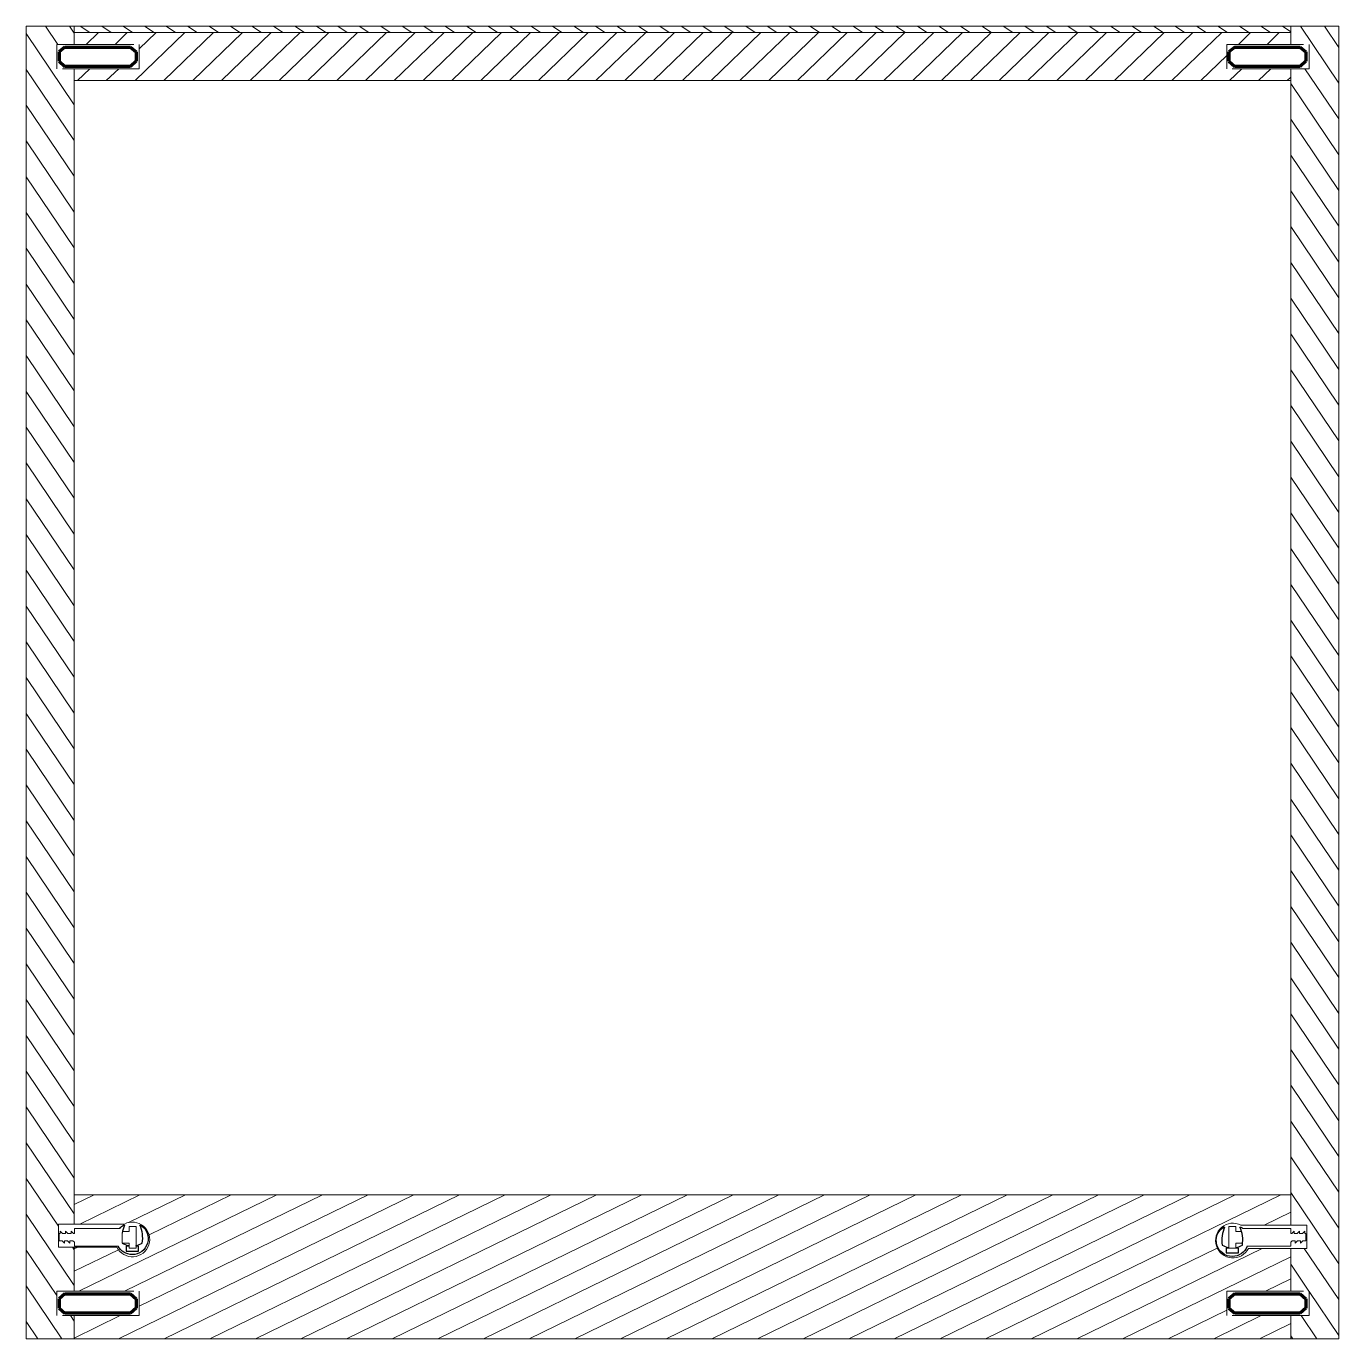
# Model space of a CAD drawing. Header units: millimetres. Extents: x 46 to 893, y 206 to 662.
# Drawn here: x 140.76 to 181.76, y 406.62 to 447.62 of the extents above; entities that cross this region are included whole.
import ezdxf

# ---------------------------------------------------------------- set-up
doc = ezdxf.new("R2010")
doc.units = ezdxf.units.MM
doc.header["$MEASUREMENT"] = 0
doc.linetypes.add('ACAD_ISO02W100', pattern=[15, 12, -3])
doc.linetypes.add('ACAD_ISO04W100', pattern=[30, 24, -3, 0, -3])
for name, color, linetype, lineweight in [('pareti sezionate', 7, 'Continuous', 18), ('retini', 11, 'Continuous', 18), ('riquadro viti', 2, 'Continuous', 18), ('viti e cerniere', 4, 'Continuous', 13)]:
    doc.layers.add(name, color=color, linetype=linetype, lineweight=lineweight)
doc.layers.add('viti sottili', color=4, linetype='Continuous')

msp = doc.modelspace()

# ---------------------------------------------------------------- hatches: boundary and pattern name
at = {"layer": 'retini'}
h = msp.add_hatch(dxfattribs=at)
h.set_pattern_fill('ANSI31', color=256, scale=5, angle=259)
h.paths.add_polyline_path([(142.262, 446.294), (141.719, 446.294), (141.719, 447.054), (142.262, 447.054), (142.262, 447.621), (140.762, 447.621), (140.762, 406.621), (142.262, 406.621), (142.262, 407.344), (141.719, 407.344), (141.719, 408.105), (142.262, 408.105), (142.262, 409.479), (141.768, 409.479), (141.768, 410.205), (142.262, 410.205)])
h.paths.add_polyline_path([(181.762, 447.621), (180.262, 447.621), (180.262, 447.054), (180.836, 447.054), (180.836, 446.663), (180.836, 446.294), (180.262, 446.294), (180.262, 410.17), (180.738, 410.17), (180.763, 410.17), (180.763, 409.444), (180.262, 409.444), (180.262, 408.105), (180.836, 408.105), (180.836, 407.713), (180.836, 407.344), (180.262, 407.344), (180.262, 406.621), (181.762, 406.621)])
h = msp.add_hatch(dxfattribs=at)
h.set_pattern_fill('ANSI31', color=256, scale=3, angle=101)
h.paths.add_polyline_path([(180.262, 447.621), (142.262, 447.621), (142.262, 447.421), (180.262, 447.421)])
h = msp.add_hatch(dxfattribs=at)
h.set_pattern_fill('ANSI31', color=256, scale=5, angle=179)
h.paths.add_polyline_path([(178.262, 447.054), (180.262, 447.054), (180.262, 447.421), (142.262, 447.421), (142.262, 447.054), (144.294, 447.054), (144.294, 446.663), (144.294, 446.294), (142.262, 446.294), (142.262, 445.921), (180.262, 445.921), (180.262, 446.294), (178.262, 446.294)])
h = msp.add_hatch(dxfattribs=at)
h.set_pattern_fill('ANSI31', color=256, scale=5, angle=161)
h.paths.add_polyline_path([(180.262, 409.444), (178.94, 409.444, -2.428654), (178.703, 410.17), (180.262, 410.17), (180.262, 411.121), (142.262, 411.121), (142.262, 410.205), (143.828, 410.205, -2.428654), (143.591, 409.479), (142.262, 409.479), (142.262, 408.105), (144.294, 408.105), (144.294, 407.713), (144.294, 407.344), (142.262, 407.344), (142.262, 406.621), (180.262, 406.621), (180.262, 407.344), (178.262, 407.344), (178.262, 408.105), (180.262, 408.105)])

# ---------------------------------------------------------------- linework, layer by layer
at = {"layer": 'pareti sezionate'}
for p, q in [((140.762, 447.621), (140.762, 406.621)), ((142.262, 447.621), (142.262, 447.054)), ((142.262, 447.621), (180.262, 447.621)), ((142.262, 447.421), (180.262, 447.421)), ((180.262, 447.621), (180.262, 447.054)), ((181.762, 447.621), (181.762, 406.621)), ((142.262, 446.294), (142.262, 410.205)), ((180.262, 446.294), (180.262, 410.17)), ((142.262, 445.921), (180.262, 445.921)), ((142.262, 411.121), (180.262, 411.121)), ((180.262, 410.064), (180.262, 409.908)), ((180.262, 409.636), (180.262, 409.514)), ((142.262, 409.479), (142.262, 408.105)), ((180.262, 409.444), (180.262, 408.105)), ((142.262, 407.344), (142.262, 406.621)), ((180.262, 407.344), (180.262, 406.621)), ((140.762, 406.621), (181.762, 406.621))]:
    msp.add_line(p, q, dxfattribs=at)
at = {"layer": 'pareti sezionate', "linetype": 'ACAD_ISO04W100'}
for p, q in [((140.762, 447.621), (142.262, 447.621)), ((181.762, 447.621), (180.262, 447.621))]:
    msp.add_line(p, q, dxfattribs=at)
at = {"layer": 'riquadro viti', "linetype": 'ACAD_ISO02W100', "ltscale": 0.2}
for points in [[(141.719, 447.054), (144.294, 447.054), (144.294, 446.663), (144.294, 446.294), (141.719, 446.294)], [(178.262, 447.054), (180.836, 447.054), (180.836, 446.663), (180.836, 446.294), (178.262, 446.294)], [(141.719, 408.105), (144.294, 408.105), (144.294, 407.713), (144.294, 407.344), (141.719, 407.344)], [(178.262, 408.105), (180.836, 408.105), (180.836, 407.713), (180.836, 407.344), (178.262, 407.344)]]:
    msp.add_lwpolyline(points, close=True, dxfattribs=at)
at = {"layer": 'riquadro viti', "ltscale": 0.03}
for points in [[(143.828, 410.205), (141.793, 410.205), (141.768, 410.205), (141.768, 409.479), (143.591, 409.479, 2.428654)], [(178.703, 410.17), (180.738, 410.17), (180.763, 410.17), (180.763, 409.444), (178.94, 409.444, -2.428654)]]:
    msp.add_lwpolyline(points, format="xyb", close=True, dxfattribs=at)
at = {"layer": 'viti e cerniere', "linetype": 'ByBlock', "lineweight": 100}
for p, q in [((141.97, 446.97), (141.79, 446.819)), ((141.97, 446.97), (144.014, 446.97)), ((144.014, 446.97), (144.194, 446.819)), ((178.512, 446.97), (178.333, 446.819)), ((178.512, 446.97), (180.557, 446.97)), ((180.557, 446.97), (180.736, 446.819)), ((141.79, 446.819), (141.79, 446.529)), ((141.79, 446.529), (141.97, 446.368)), ((144.194, 446.529), (144.014, 446.368)), ((144.194, 446.819), (144.194, 446.529)), ((178.333, 446.819), (178.333, 446.529)), ((178.333, 446.529), (178.512, 446.368)), ((180.736, 446.529), (180.557, 446.368)), ((180.736, 446.819), (180.736, 446.529)), ((144.014, 446.368), (141.97, 446.368)), ((180.557, 446.368), (178.512, 446.368)), ((141.97, 408.02), (141.79, 407.87)), ((141.97, 408.02), (144.014, 408.02)), ((144.014, 408.02), (144.194, 407.87)), ((178.512, 408.02), (178.333, 407.87)), ((178.512, 408.02), (180.557, 408.02)), ((180.557, 408.02), (180.736, 407.87)), ((141.79, 407.87), (141.79, 407.58)), ((141.79, 407.58), (141.97, 407.418)), ((144.194, 407.58), (144.014, 407.418)), ((144.194, 407.87), (144.194, 407.58)), ((178.333, 407.87), (178.333, 407.58)), ((178.333, 407.58), (178.512, 407.418)), ((180.736, 407.58), (180.557, 407.418)), ((180.736, 407.87), (180.736, 407.58)), ((144.014, 407.418), (141.97, 407.418)), ((180.557, 407.418), (178.512, 407.418))]:
    msp.add_line(p, q, dxfattribs=at)
at = {"layer": 'viti e cerniere'}
for p, q in [((143.684, 410.066), (142.265, 410.066)), ((142.265, 410.066), (142.265, 409.91)), ((143.657, 410.066), (143.657, 410.066)), ((178.77, 410.064), (180.262, 410.064)), ((178.77, 410.062), (178.77, 410.064)), ((178.87, 410.064), (178.87, 410.064)), ((180.262, 410.064), (180.262, 409.908)), ((141.79, 409.678), (141.79, 409.91)), ((141.79, 409.91), (141.823, 409.91)), ((141.885, 409.678), (141.79, 409.678)), ((141.823, 409.91), (141.823, 409.98)), ((141.897, 409.91), (141.823, 409.98)), ((141.959, 409.608), (141.885, 409.678)), ((141.992, 409.91), (141.897, 409.91)), ((142.054, 409.678), (141.959, 409.678)), ((141.959, 409.608), (141.959, 409.678)), ((141.992, 409.91), (141.992, 409.98)), ((142.065, 409.91), (141.992, 409.98)), ((142.127, 409.608), (142.054, 409.678)), ((142.16, 409.91), (142.065, 409.91)), ((142.222, 409.678), (142.127, 409.678)), ((142.127, 409.608), (142.127, 409.678)), ((142.234, 409.91), (142.16, 409.98)), ((142.16, 409.91), (142.16, 409.98)), ((142.265, 409.638), (142.222, 409.678)), ((142.265, 409.91), (142.234, 409.91)), ((142.265, 409.638), (142.265, 409.516)), ((143.756, 409.608), (143.756, 409.92)), ((143.975, 409.608), (143.756, 409.608)), ((143.975, 409.976), (143.767, 409.976)), ((178.552, 409.974), (178.726, 409.974)), ((178.552, 409.606), (178.759, 409.606)), ((180.262, 409.908), (180.293, 409.908)), ((180.262, 409.636), (180.304, 409.676)), ((180.262, 409.636), (180.262, 409.514)), ((180.293, 409.908), (180.366, 409.978)), ((180.304, 409.676), (180.399, 409.676)), ((180.366, 409.908), (180.366, 409.978)), ((180.366, 409.908), (180.461, 409.908)), ((180.399, 409.606), (180.473, 409.676)), ((180.399, 409.606), (180.399, 409.676)), ((180.461, 409.908), (180.535, 409.978)), ((180.473, 409.676), (180.568, 409.676)), ((180.535, 409.908), (180.535, 409.978)), ((180.535, 409.908), (180.63, 409.908)), ((180.568, 409.606), (180.641, 409.676)), ((180.568, 409.606), (180.568, 409.676)), ((180.63, 409.908), (180.703, 409.978)), ((180.641, 409.676), (180.736, 409.676)), ((180.703, 409.908), (180.703, 409.978)), ((180.736, 409.908), (180.703, 409.908)), ((180.736, 409.676), (180.736, 409.908)), ((142.265, 409.516), (143.63, 409.516)), ((180.262, 409.514), (178.904, 409.514))]:
    msp.add_line(p, q, dxfattribs=at)
for points in [[(143.975, 409.976), (143.975, 410.13), (144.194, 410.13), (144.194, 409.454), (143.975, 409.454), (143.975, 409.608)], [(178.552, 409.974), (178.552, 410.128), (178.333, 410.128), (178.333, 409.452), (178.552, 409.452), (178.552, 409.606)]]:
    msp.add_lwpolyline(points, dxfattribs=at)
at = {"layer": 'viti sottili'}
for points in [[(144.344, 410.17, -0.74706), (144.072, 409.251, -0.277371), (143.63, 409.516, -0.277371)], [(143.684, 410.066, -0.078471), (143.8, 410.17), (143.832, 410.17, 0.066721), (143.756, 409.92)], [(143.756, 409.608, 0.085849), (143.954, 409.533), (143.954, 409.513), (143.878, 409.513), (143.878, 409.361), (144.268, 409.361), (144.268, 409.513), (144.193, 409.513), (144.193, 409.534, 0.084542), (144.387, 409.608, 0.147415), (144.312, 410.17), (144.344, 410.17)], [(178.904, 409.514, -0.312588), (178.436, 409.19, -0.74706), (178.164, 410.109), (178.196, 410.109, 0.147415), (178.121, 409.547, 0.085849), (178.318, 409.472), (178.318, 409.452), (178.242, 409.452), (178.242, 409.3), (178.632, 409.3), (178.632, 409.452), (178.557, 409.452), (178.557, 409.473, 0.084542), (178.751, 409.547, 0.147415), (178.676, 410.109), (178.708, 410.109)], [(178.708, 410.109, -0.039436), (178.77, 410.062, -0.039436)]]:
    msp.add_lwpolyline(points, format="xyb", dxfattribs=at)

doc.saveas('drawing.dxf')
